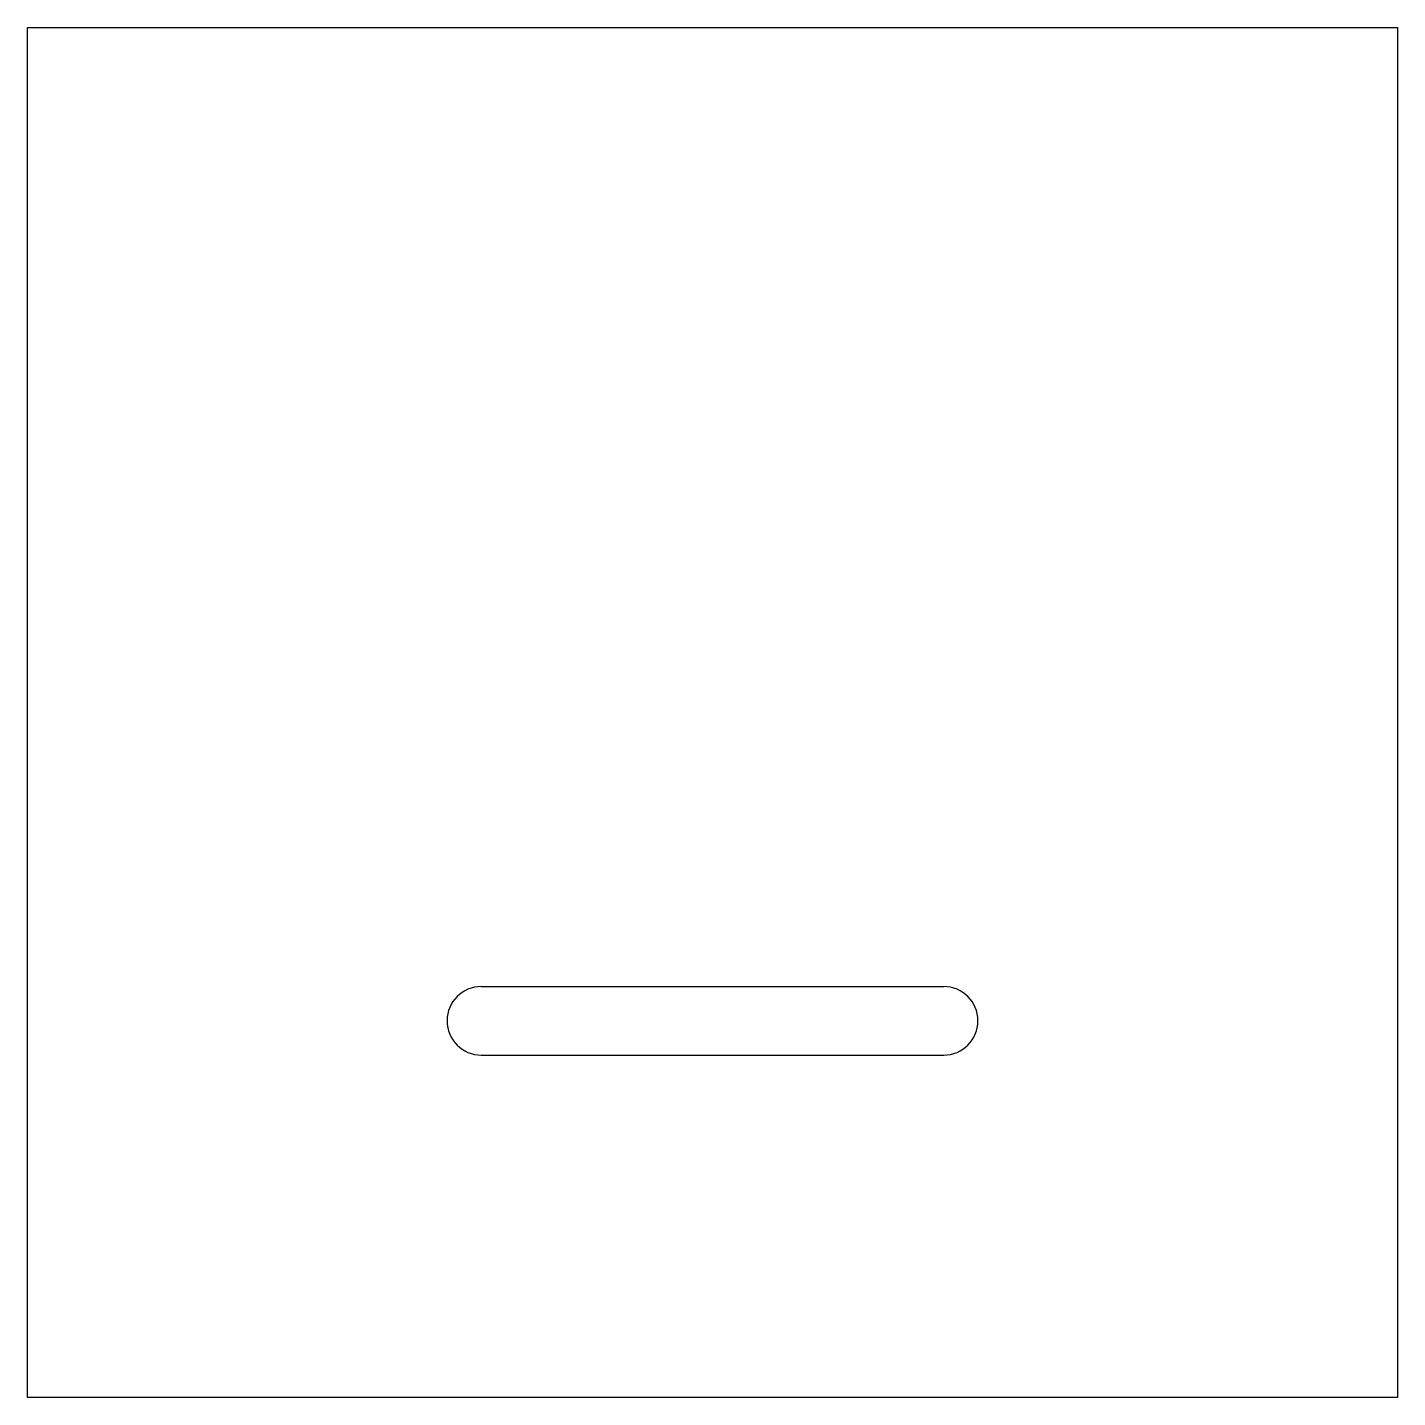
# Model space of a CAD drawing. Extents: x 0 to 80, y -80 to 0.
import ezdxf

# ---------------------------------------------------------------- set-up
doc = ezdxf.new("R2010")
doc.units = 0
doc.layers.add('Body', color=7, linetype='CONTINUOUS')

msp = doc.modelspace()

# ---------------------------------------------------------------- linework, layer by layer
at = {"layer": 'Body'}
for p, q in [((0, 0), (0, 0, -0.175)), ((0, 0), (80, 0)), ((0, 0, -0.175), (80, 0, -0.175)), ((0, 0), (0, 0, -0.175)), ((0, -80), (0, 0)), ((0, -80, -0.175), (0, 0, -0.175)), ((0, 0), (80, 0)), ((0, -80), (0, 0)), ((0, 0, -0.175), (80, 0, -0.175)), ((0, -80, -0.175), (0, 0, -0.175)), ((80, 0), (80, 0, -0.175)), ((80, 0), (80, 0, -0.175)), ((80, 0), (80, -80)), ((80, 0, -0.175), (80, -80, -0.175)), ((80, 0), (80, -80)), ((80, 0, -0.175), (80, -80, -0.175)), ((26.5, -56), (26.5, -56, -0.175)), ((26.5, -56), (26.5, -56, -0.175)), ((26.5, -56), (53.5, -56)), ((26.5, -56, -0.175), (53.5, -56, -0.175)), ((26.5, -56), (53.5, -56)), ((26.5, -56, -0.175), (53.5, -56, -0.175)), ((53.5, -56), (53.5, -56, -0.175)), ((53.5, -56), (53.5, -56, -0.175)), ((26.5, -60), (26.5, -60, -0.175)), ((26.5, -60), (26.5, -60, -0.175)), ((26.5, -60), (53.5, -60)), ((26.5, -60, -0.175), (53.5, -60, -0.175)), ((26.5, -60), (53.5, -60)), ((26.5, -60, -0.175), (53.5, -60, -0.175)), ((53.5, -60), (53.5, -60, -0.175)), ((53.5, -60), (53.5, -60, -0.175)), ((0, -80), (0, -80, -0.175)), ((80, -80), (0, -80)), ((80, -80, -0.175), (0, -80, -0.175)), ((0, -80), (0, -80, -0.175)), ((80, -80), (0, -80)), ((80, -80, -0.175), (0, -80, -0.175)), ((80, -80), (80, -80, -0.175)), ((80, -80), (80, -80, -0.175))]:
    msp.add_line(p, q, dxfattribs=at)
for centre, start, end in [((26.5, -58), 90, -90), ((26.5, -58, -0.175), 90, -90), ((26.5, -58), 90, -90), ((26.5, -58, -0.175), 90, -90), ((53.5, -58), -90, 90), ((53.5, -58, -0.175), -90, 90), ((53.5, -58), -90, 90), ((53.5, -58, -0.175), -90, 90)]:
    msp.add_arc(centre, 2, start, end, dxfattribs=at)

doc.saveas('drawing.dxf')
